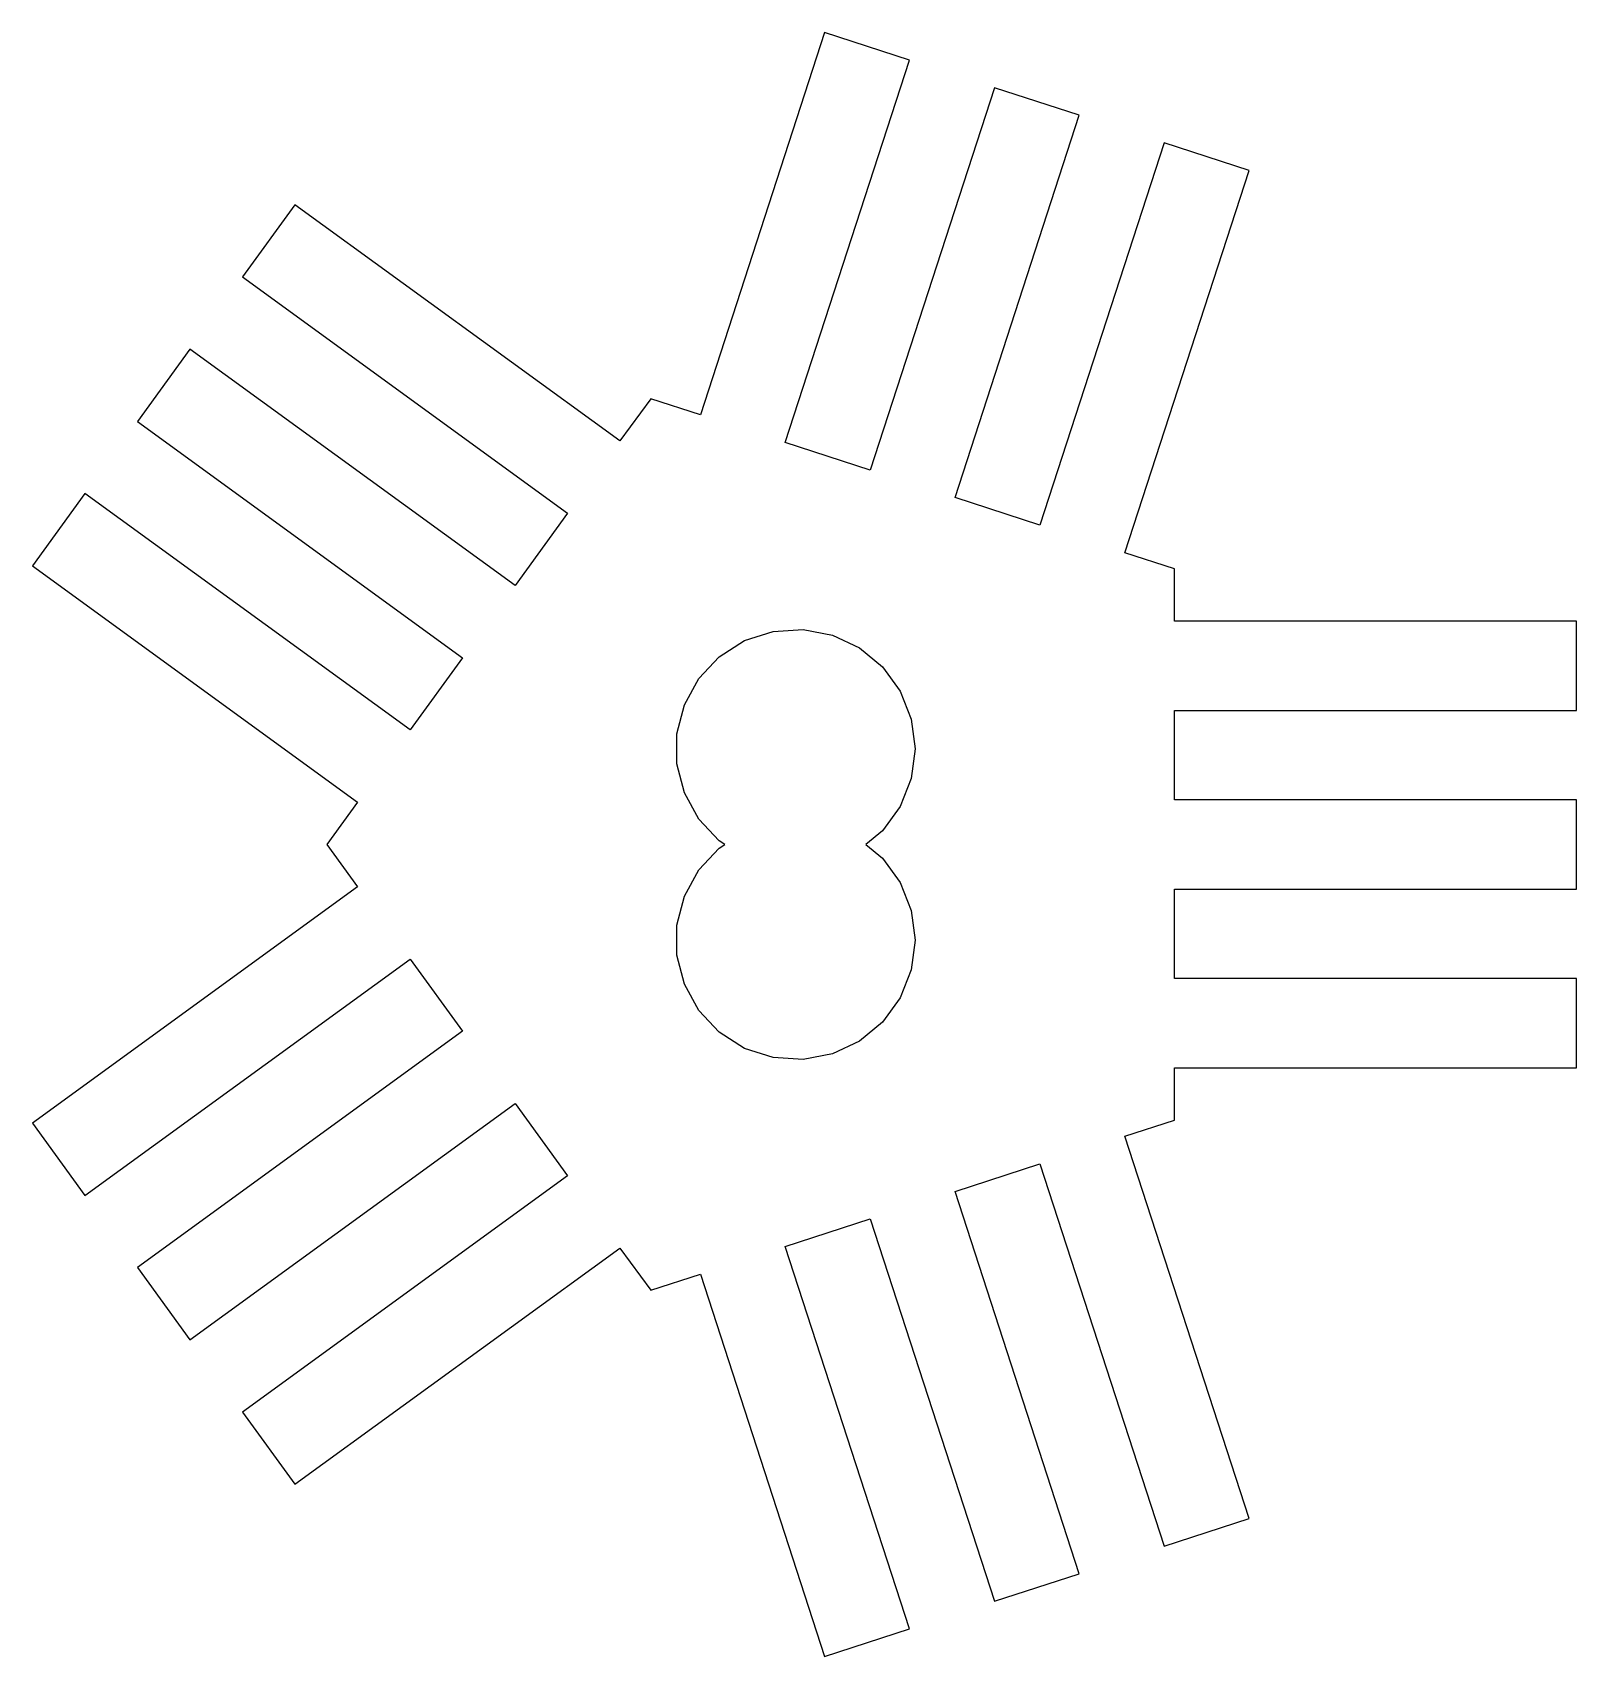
# Model space of a CAD drawing. Header units: metres. Extents: x -12 to 12.2, y -12.7 to 12.7.
import ezdxf

# ---------------------------------------------------------------- set-up
doc = ezdxf.new("R2010")
doc.units = ezdxf.units.M

msp = doc.modelspace()

# ---------------------------------------------------------------- linework, layer by layer
for p, q in [((0.456757, 12.732), (-1.4912, 6.7368)), ((1.78824, 12.2994), (0.456757, 12.732)), ((-0.159714, 6.30418), (1.78824, 12.2994)), ((3.11971, 11.8667), (1.17175, 5.87155)), ((4.45119, 11.4341), (3.11971, 11.8667)), ((2.50323, 5.43893), (4.45119, 11.4341)), ((5.78267, 11.0015), (3.83472, 5.0063)), ((7.11415, 10.5689), (5.78267, 11.0015)), ((5.16618, 4.57368), (7.11415, 10.5689)), ((-7.8532, 10.0319), (-8.6761, 8.89929)), ((-2.75339, 6.32669), (-7.8532, 10.0319)), ((-8.6761, 8.89929), (-3.57628, 5.19406)), ((-9.49901, 7.76668), (-10.3219, 6.63405)), ((-4.39919, 4.06143), (-9.49901, 7.76668)), ((-2.27127, 6.99026), (-2.75339, 6.32669)), ((-1.4912, 6.7368), (-2.27127, 6.99026)), ((-10.3219, 6.63405), (-5.22208, 2.92882)), ((1.17175, 5.87155), (-0.159714, 6.30418)), ((-11.1448, 5.50142), (-11.9677, 4.3688)), ((-6.04498, 1.79619), (-11.1448, 5.50142)), ((3.83472, 5.0063), (2.50323, 5.43893)), ((-3.57628, 5.19406), (-4.39919, 4.06143)), ((-11.9677, 4.3688), (-6.86789, 0.663559)), ((5.94627, 4.32022), (5.16618, 4.57368)), ((5.94627, 3.49998), (5.94627, 4.32022)), ((-0.798325, 3.19655), (-0.351334, 3.34178)), ((-0.351334, 3.34178), (0.117722, 3.37129)), ((0.117722, 3.37129), (0.579391, 3.28322)), ((12.25, 3.5), (5.94627, 3.49998)), ((12.25, 2.09999), (12.25, 3.5)), ((-1.19516, 2.9447), (-0.798325, 3.19655)), ((0.579391, 3.28322), (1.00467, 3.0831)), ((1.00467, 3.0831), (1.36681, 2.78352)), ((-5.22208, 2.92882), (-6.04498, 1.79619)), ((-1.51689, 2.60208), (-1.19516, 2.9447)), ((-1.74332, 2.19023), (-1.51689, 2.60208)), ((1.36681, 2.78352), (1.64307, 2.40327)), ((1.64307, 2.40327), (1.81609, 1.96628)), ((-1.86021, 1.73499), (-1.74332, 2.19023)), ((5.94627, 0.699997), (5.94627, 2.09999)), ((5.94627, 2.09999), (12.25, 2.09999)), ((1.81609, 1.96628), (1.875, 1.5)), ((-1.86021, 1.265), (-1.86021, 1.73499)), ((1.875, 1.5), (1.81609, 1.03369)), ((-1.74332, 0.809753), (-1.86021, 1.265)), ((1.81609, 1.03369), (1.64307, 0.59671)), ((-1.51689, 0.397888), (-1.74332, 0.809753)), ((-6.86789, 0.663559), (-7.34999, 0)), ((1.64307, 0.59671), (1.36681, 0.216461)), ((12.25, 0.699997), (5.94627, 0.699997)), ((12.25, -0.699997), (12.25, 0.699997)), ((-1.19516, 0.055283), (-1.51689, 0.397888)), ((-7.34999, 0), (-6.86789, -0.663559)), ((-1.10805, 0), (-1.19516, 0.055283)), ((-1.19516, -0.055283), (-1.10805, 0)), ((1.36681, 0.216461), (1.10513, 0)), ((1.10513, 0), (1.36681, -0.216461)), ((-1.51689, -0.397888), (-1.19516, -0.055283)), ((1.36681, -0.216461), (1.64307, -0.59671)), ((-1.74332, -0.809753), (-1.51689, -0.397888)), ((-6.86789, -0.663559), (-11.9677, -4.3688)), ((1.64307, -0.59671), (1.81609, -1.03369)), ((5.94627, -2.09999), (5.94627, -0.699997)), ((5.94627, -0.699997), (12.25, -0.699997)), ((-1.86021, -1.265), (-1.74332, -0.809753)), ((-1.86021, -1.73499), (-1.86021, -1.265)), ((1.81609, -1.03369), (1.875, -1.5)), ((1.875, -1.5), (1.81609, -1.96628)), ((-1.74332, -2.19023), (-1.86021, -1.73499)), ((-11.1448, -5.50143), (-6.04498, -1.79619)), ((-6.04498, -1.79619), (-5.22208, -2.92882)), ((1.81609, -1.96628), (1.64307, -2.40327)), ((-1.51689, -2.60208), (-1.74332, -2.19023)), ((12.25, -2.09999), (5.94627, -2.09999)), ((12.25, -3.49998), (12.25, -2.09999)), ((1.64307, -2.40327), (1.36681, -2.78352)), ((-1.19516, -2.9447), (-1.51689, -2.60208)), ((1.36681, -2.78352), (1.00467, -3.0831)), ((-5.22208, -2.92882), (-10.3219, -6.63405)), ((-0.798325, -3.19655), (-1.19516, -2.9447)), ((-0.351334, -3.34178), (-0.798325, -3.19655)), ((0.579391, -3.28322), (0.117722, -3.37129)), ((1.00467, -3.0831), (0.579391, -3.28322)), ((0.117722, -3.37129), (-0.351334, -3.34178)), ((5.94627, -3.5), (12.25, -3.49998)), ((5.94627, -4.32022), (5.94627, -3.5)), ((-9.49901, -7.76668), (-4.39919, -4.06143)), ((-4.39919, -4.06143), (-3.57628, -5.19406)), ((5.16618, -4.57368), (5.94627, -4.32022)), ((-11.9677, -4.3688), (-11.1448, -5.50143)), ((7.11415, -10.5689), (5.16618, -4.57368)), ((2.50323, -5.43893), (3.83472, -5.0063)), ((3.83472, -5.0063), (5.78267, -11.0015)), ((-3.57628, -5.19406), (-8.6761, -8.89929)), ((4.45119, -11.4341), (2.50323, -5.43893)), ((-0.159714, -6.30418), (1.17175, -5.87155)), ((1.17175, -5.87155), (3.11971, -11.8667)), ((-7.8532, -10.0319), (-2.75339, -6.32669)), ((-2.75339, -6.32669), (-2.27127, -6.99026)), ((1.78824, -12.2994), (-0.159714, -6.30418)), ((-10.3219, -6.63405), (-9.49901, -7.76668)), ((-2.27127, -6.99026), (-1.4912, -6.7368)), ((-1.4912, -6.7368), (0.456757, -12.732)), ((-8.6761, -8.89929), (-7.8532, -10.0319)), ((5.78267, -11.0015), (7.11415, -10.5689)), ((3.11971, -11.8667), (4.45119, -11.4341)), ((0.456757, -12.732), (1.78824, -12.2994))]:
    msp.add_line(p, q)

doc.saveas('drawing.dxf')
